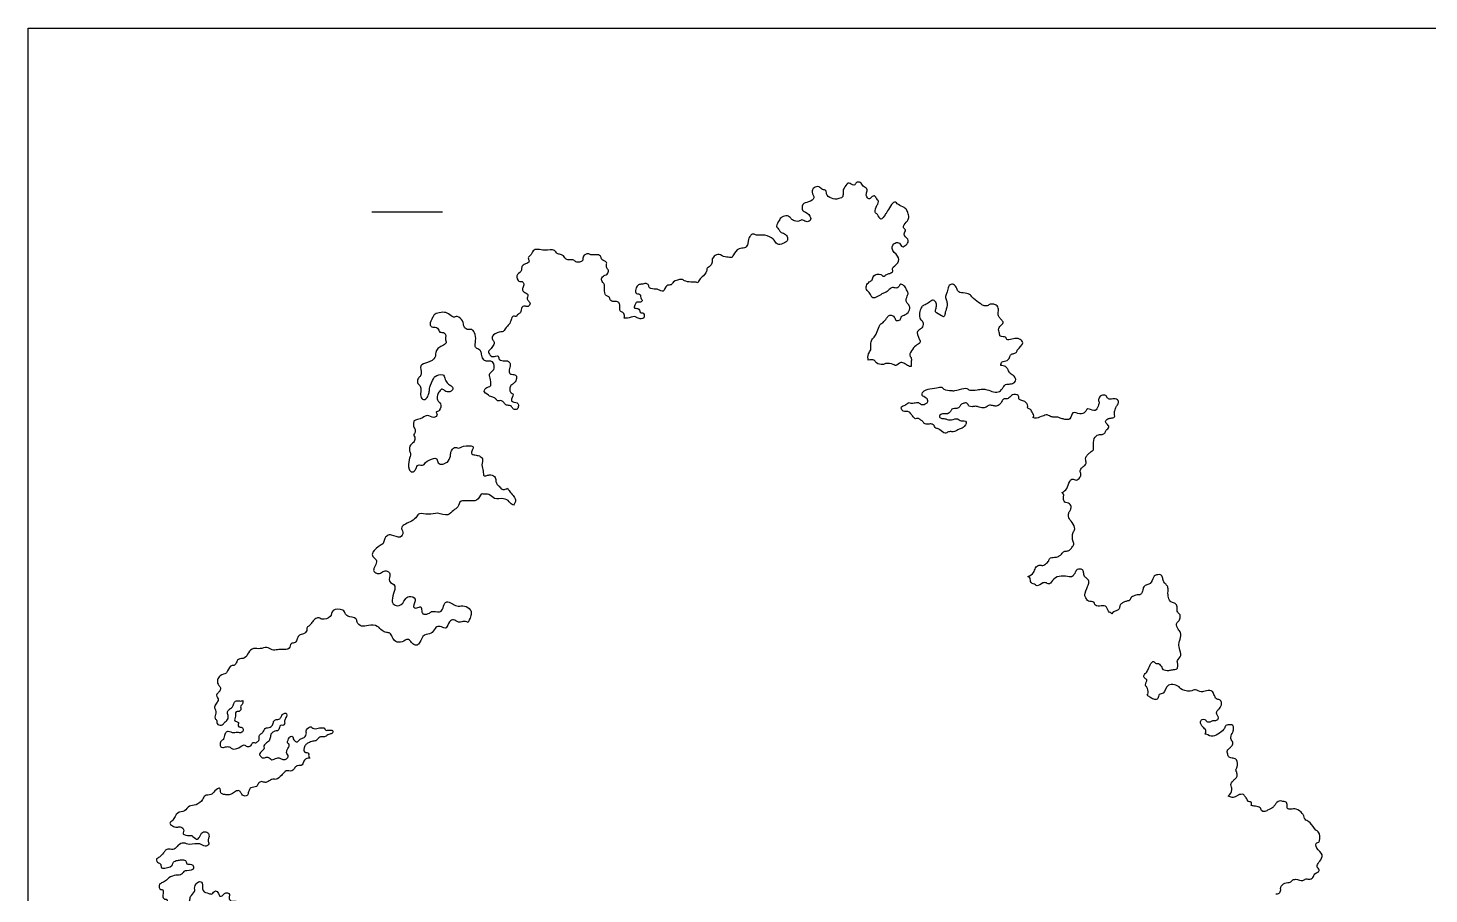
# Model space of a CAD drawing. Header units: millimetres. Extents: x 34 to 295, y 0 to 64.
# Drawn here: x 132.1 to 159.53, y 38.07 to 55.02 of the extents above; entities that cross this region are included whole.
import ezdxf

# ---------------------------------------------------------------- set-up
doc = ezdxf.new("R2010")
doc.units = ezdxf.units.MM
for name, color, linetype, true_color in [('AG-GUIDE', 7, 'Continuous', 0xcccccc), ('AG-PLANTS', 7, 'Continuous', 0x66ccff), ('X-VPRT', 6, 'Continuous', 0xff00ff)]:
    doc.layers.add(name, color=color, linetype=linetype, true_color=true_color)

msp = doc.modelspace()

# ---------------------------------------------------------------- linework, layer by layer
at = {"layer": 'AG-GUIDE'}
msp.add_line((138.837, 51.421), (140.215, 51.421), dxfattribs=at)
at = {"layer": 'AG-PLANTS'}
for points, knots in [([(148.556, 48.514), (148.547, 48.555), (148.544, 48.644), (148.616, 48.717), (148.603, 48.808), (148.605, 48.899), (148.673, 48.97), (148.724, 49.042), (148.76, 49.177), (148.797, 49.231), (148.87, 49.264), (148.927, 49.359), (148.973, 49.413), (149.081, 49.373), (149.08, 49.277), (149.197, 49.298), (149.191, 49.369), (149.24, 49.398), (149.32, 49.42), (149.393, 49.528), (149.335, 49.622), (149.279, 49.667), (149.316, 49.773), (149.35, 49.826), (149.3, 49.896), (149.282, 49.96), (149.188, 50.022), (149.158, 49.967), (149.116, 49.916), (149.044, 49.947), (148.976, 49.92), (148.912, 49.839), (148.835, 49.828), (148.804, 49.799), (148.623, 49.689), (148.6, 49.839), (148.519, 49.871), (148.503, 49.981), (148.57, 50.052), (148.646, 50.084), (148.639, 50.183), (148.811, 50.225), (148.845, 50.132), (148.92, 50.208), (148.971, 50.209), (149.057, 50.256), (148.999, 50.322), (149.166, 50.416), (149.15, 50.565), (148.975, 50.689), (149.07, 50.83), (149.178, 50.822), (149.205, 50.712), (149.309, 50.771), (149.343, 50.838), (149.338, 50.888), (149.22, 50.984), (149.314, 51.07), (149.212, 51.107), (149.297, 51.226), (149.346, 51.261), (149.351, 51.365), (149.316, 51.449), (149.26, 51.516), (149.141, 51.551), (149.069, 51.645), (148.987, 51.53), (148.918, 51.411), (148.888, 51.373), (148.792, 51.222), (148.746, 51.387), (148.667, 51.394), (148.719, 51.549), (148.739, 51.57), (148.77, 51.63), (148.706, 51.685), (148.681, 51.756), (148.616, 51.709), (148.569, 51.654), (148.506, 51.735), (148.522, 51.789), (148.547, 51.88), (148.446, 51.917), (148.414, 52.01), (148.314, 52.007), (148.298, 51.94), (148.239, 51.942), (148.148, 52.022), (148.087, 51.878), (148.056, 51.855), (148.068, 51.755), (148.044, 51.686), (147.936, 51.672), (147.918, 51.663), (147.863, 51.678), (147.721, 51.728), (147.748, 51.853), (147.65, 51.849), (147.599, 51.928), (147.484, 51.906), (147.428, 51.802), (147.534, 51.684), (147.383, 51.606), (147.251, 51.59), (147.26, 51.442), (147.298, 51.434), (147.431, 51.348), (147.433, 51.242), (147.332, 51.214), (147.256, 51.284), (147.197, 51.221), (147.081, 51.245), (147.039, 51.297), (146.975, 51.36), (146.852, 51.323), (146.811, 51.258), (146.736, 51.132), (146.806, 51.092), (146.839, 51), (146.901, 51.013), (146.98, 50.944), (146.976, 50.864), (146.939, 50.823), (146.825, 50.767), (146.745, 50.802), (146.703, 50.898), (146.53, 50.983), (146.374, 50.949), (146.282, 51.007), (146.238, 50.936), (146.211, 50.908), (146.2, 50.846), (146.198, 50.772), (146.136, 50.696), (146.013, 50.724), (145.91, 50.584), (145.889, 50.52), (145.831, 50.532), (145.719, 50.537), (145.608, 50.618), (145.523, 50.534), (145.493, 50.501), (145.512, 50.408), (145.427, 50.323), (145.39, 50.321), (145.403, 50.247), (145.303, 50.141), (145.26, 50.115), (145.225, 50.058), (145.215, 50.029)], [0, 0, 0, 0, 0.629952, 1.173301, 1.691945, 2.220079, 2.760192, 3.29808, 3.956085, 4.402074, 4.89159, 5.482123, 5.926229, 6.466658, 6.949827, 7.45563, 7.883524, 8.279136, 8.791357, 9.389478, 9.946478, 10.399947, 10.964013, 11.397718, 11.880739, 12.363908, 12.893947, 13.288483, 13.71827, 14.18005, 14.64533, 15.214054, 15.679334, 16.071414, 16.793704, 17.365021, 17.871037, 18.413682, 18.955692, 19.434621, 19.936886, 20.603268, 21.051791, 21.545032, 21.981896, 22.469126, 22.871856, 23.572733, 24.207438, 24.971302, 25.597219, 26.11907, 26.62664, 27.159527, 27.643889, 28.023386, 28.655001, 29.159448, 29.599017, 30.206383, 30.661756, 31.202491, 31.740648, 32.253737, 32.882929, 33.408478, 34.004823, 34.666802, 35.108734, 35.720094, 36.311563, 36.749039, 37.401657, 37.741427, 38.147613, 38.650204, 39.078556, 39.526569, 39.958748, 40.447015, 40.87743, 41.371937, 41.906366, 42.440794, 42.928312, 43.345723, 43.735323, 44.27209, 44.889714, 45.250495, 45.789431, 46.25362, 46.809607, 47.056273, 47.468186, 48.12529, 48.660571, 49.133188, 49.651312, 50.207506, 50.765189, 51.370851, 52.016599, 52.64277, 53.232544, 53.570776, 54.258332, 54.769917, 55.280933, 55.801354, 56.266833, 56.84625, 57.30869, 57.812544, 58.405279, 58.919115, 59.545445, 60.002946, 60.520471, 60.927769, 61.474639, 61.945297, 62.359172, 62.974943, 63.460192, 64.017043, 64.775915, 65.486836, 66.011098, 66.466512, 66.825432, 67.25417, 67.743828, 68.253059, 68.842055, 69.55832, 69.986213, 70.369169, 70.972798, 71.594466, 72.152901, 72.521142, 73.040735, 73.634545, 73.924172, 74.360298, 75.024845, 75.44104, 75.983904, 75.983904, 75.983904, 75.983904]), ([(143.776, 49.342), (143.784, 49.371), (143.78, 49.443), (143.717, 49.453), (143.679, 49.512), (143.697, 49.564), (143.687, 49.636), (143.627, 49.675), (143.551, 49.654), (143.485, 49.705), (143.499, 49.746), (143.444, 49.776), (143.384, 49.795), (143.397, 49.959), (143.383, 50.02), (143.337, 50.053), (143.327, 50.132), (143.37, 50.163), (143.397, 50.187), (143.453, 50.186), (143.479, 50.283), (143.444, 50.292), (143.416, 50.364), (143.455, 50.444), (143.318, 50.479), (143.334, 50.55), (143.247, 50.596), (143.117, 50.562), (143.072, 50.62), (142.951, 50.56), (142.984, 50.466), (142.899, 50.431), (142.827, 50.435), (142.776, 50.495), (142.672, 50.47), (142.61, 50.514), (142.593, 50.564), (142.53, 50.59), (142.451, 50.595), (142.421, 50.696), (142.22, 50.656), (142.095, 50.691), (142.03, 50.684), (141.989, 50.659), (141.943, 50.563), (141.882, 50.524), (141.922, 50.458), (141.894, 50.413), (141.784, 50.388), (141.762, 50.318), (141.767, 50.241), (141.632, 50.188), (141.709, 50.043), (141.754, 50.067), (141.803, 50.043), (141.818, 49.97), (141.768, 49.902), (141.805, 49.849), (141.905, 49.814), (141.885, 49.752), (141.869, 49.714), (141.912, 49.668), (141.947, 49.629), (141.896, 49.552), (141.825, 49.582), (141.755, 49.561), (141.761, 49.434), (141.696, 49.425), (141.672, 49.385), (141.666, 49.37)], [0, 0, 0, 0, 0.531433, 0.950179, 1.387168, 1.798709, 2.259468, 2.703261, 3.195837, 3.661128, 3.985708, 4.398787, 4.814956, 5.507805, 5.953186, 6.357699, 6.826964, 7.216046, 7.545045, 7.939822, 8.441743, 8.736734, 9.205515, 9.67367, 10.256352, 10.667499, 11.178064, 11.811274, 12.246704, 12.817278, 13.310679, 13.795157, 14.264422, 14.731529, 15.288511, 15.755618, 16.148289, 16.596473, 17.075975, 17.571914, 18.335386, 18.991393, 19.418542, 19.795818, 20.374671, 20.815786, 21.253874, 21.623469, 22.19995, 22.656017, 23.119938, 23.716085, 24.323762, 24.674568, 25.056544, 25.516772, 26.005038, 26.418023, 26.962563, 27.363467, 27.709199, 28.138079, 28.526188, 28.993225, 29.461658, 29.888072, 30.459719, 30.933616, 31.148113, 31.148113, 31.148113, 31.148113]), ([(145.215, 50.029), (145.206, 50.034), (145.165, 50.052), (145.085, 50.038), (144.949, 50.064), (144.907, 50.115), (144.721, 50.066), (144.71, 49.976), (144.586, 50.005), (144.559, 49.828), (144.44, 49.905), (144.401, 49.907), (144.253, 49.914), (144.263, 49.992), (144.202, 50.03), (144.118, 49.998), (144.054, 50.004), (144.005, 49.931), (143.995, 49.885), (144, 49.832), (144.037, 49.814), (144.09, 49.815), (144.099, 49.76), (144.096, 49.713), (144.144, 49.694), (144.099, 49.638), (144.024, 49.661), (144.001, 49.634), (143.981, 49.579), (143.959, 49.534), (144.008, 49.535), (144.042, 49.528), (144.087, 49.504), (144.071, 49.441), (144.144, 49.451), (144.169, 49.413), (144.175, 49.336), (144.109, 49.323), (144.026, 49.34), (143.987, 49.391), (143.836, 49.332), (143.814, 49.338), (143.784, 49.341), (143.776, 49.342)], [30.930445, 30.930445, 30.930445, 30.930445, 31.101934, 31.680247, 32.318571, 32.762298, 33.489164, 33.958348, 34.491809, 35.118863, 35.670603, 36.078252, 36.703955, 37.131849, 37.559742, 38.08523, 38.522037, 39.019143, 39.418485, 39.80161, 40.144188, 40.523575, 40.913624, 41.289831, 41.621015, 42.01521, 42.489107, 42.790823, 43.236526, 43.576225, 43.906421, 44.261132, 44.631151, 45.007358, 45.41953, 45.783922, 46.234702, 46.654031, 47.162, 47.585434, 48.255393, 48.63643, 48.746252, 48.746252, 48.746252, 48.746252]), ([(151.149, 48.412), (151.151, 48.437), (151.16, 48.502), (151.283, 48.496), (151.325, 48.567), (151.341, 48.64), (151.407, 48.643), (151.468, 48.672), (151.467, 48.731), (151.624, 48.85), (151.529, 48.927), (151.476, 48.952), (151.374, 48.926), (151.253, 48.901), (151.263, 48.989), (151.123, 48.964), (151.131, 49.048), (151.085, 49.141), (151.169, 49.211), (151.213, 49.255), (151.164, 49.3), (151.129, 49.348), (151.087, 49.401), (151.117, 49.513), (151.071, 49.607), (150.995, 49.612), (150.938, 49.623), (150.888, 49.57), (150.803, 49.584), (150.749, 49.624), (150.607, 49.715), (150.566, 49.796), (150.455, 49.837), (150.311, 49.836), (150.296, 49.925), (150.234, 50.01), (150.15, 50.003), (150.122, 49.953), (150.11, 49.907), (150.107, 49.85), (150.063, 49.788), (150.074, 49.698), (150.114, 49.639), (150.074, 49.479), (150.062, 49.461), (150.045, 49.347), (149.989, 49.393), (149.847, 49.454), (149.886, 49.537), (149.899, 49.609), (149.862, 49.69), (149.793, 49.695), (149.717, 49.615), (149.621, 49.592), (149.579, 49.525), (149.542, 49.406), (149.577, 49.299), (149.638, 49.271), (149.628, 49.155), (149.563, 49.122), (149.499, 49.064), (149.53, 49), (149.547, 48.933), (149.595, 48.866), (149.497, 48.819), (149.422, 48.738), (149.345, 48.612), (149.403, 48.569), (149.396, 48.497), (149.397, 48.427), (149.393, 48.39)], [0, 0, 0, 0, 0.48678, 1.054509, 1.547524, 2.003289, 2.436994, 2.868238, 3.282112, 3.997426, 4.51607, 4.943964, 5.532959, 6.096748, 6.492628, 7.06081, 7.506237, 8.051541, 8.611021, 9.00876, 9.420511, 9.864617, 10.304105, 10.896083, 11.435986, 11.904365, 12.318005, 12.769863, 13.256525, 13.732317, 14.452167, 14.983981, 15.582799, 16.221123, 16.711627, 17.270156, 17.739341, 18.143012, 18.533151, 18.950492, 19.43009, 19.941196, 20.428289, 21.114949, 21.435977, 21.958619, 22.351796, 23.019041, 23.489505, 23.976885, 24.474677, 24.889252, 25.469882, 26.016512, 26.499238, 27.12636, 27.696164, 28.125951, 28.675903, 29.156252, 29.642913, 30.080829, 30.56517, 31.010597, 31.526362, 32.156887, 32.792966, 33.202561, 33.663496, 34.251019, 34.251019, 34.251019, 34.251019]), ([(141.034, 47.906), (141.038, 47.924), (141.053, 47.969), (141.121, 48.002), (141.179, 48.001), (141.153, 48.179), (141.118, 48.235), (141.208, 48.315), (141.238, 48.351), (141.224, 48.482), (141.144, 48.502), (141.073, 48.486), (141.003, 48.535), (140.98, 48.632), (140.975, 48.707), (140.885, 48.744), (140.841, 48.8), (140.886, 48.943), (140.84, 49.083), (140.782, 49.131), (140.697, 49.103), (140.624, 49.178), (140.633, 49.289), (140.508, 49.393), (140.43, 49.339), (140.337, 49.436), (140.23, 49.465), (140.096, 49.434), (140.055, 49.404), (140.024, 49.353), (139.953, 49.213), (140.009, 49.164), (140.076, 49.161), (140.131, 49.154), (140.155, 49.044), (140.247, 49.076), (140.296, 48.996), (140.26, 48.933), (140.312, 48.851), (140.208, 48.794), (140.122, 48.752), (140.075, 48.667), (140.095, 48.556), (139.93, 48.46), (139.756, 48.434), (139.818, 48.262), (139.784, 48.198), (139.725, 48.153), (139.722, 48.052), (139.794, 48.015), (139.797, 47.921), (139.788, 47.867), (139.79, 47.75), (139.903, 47.741), (139.94, 47.83), (139.966, 47.902), (139.952, 47.99), (140.046, 48.152), (140.057, 48.207), (140.243, 48.261), (140.256, 48.16), (140.305, 48.065), (140.366, 48.028), (140.441, 47.976), (140.39, 47.893), (140.28, 47.889), (140.209, 47.976), (140.158, 47.901), (140.107, 47.838), (140.111, 47.737), (140.149, 47.696), (140.192, 47.672), (140.183, 47.513), (140.067, 47.508), (140.138, 47.446), (140.04, 47.365), (139.914, 47.462), (139.838, 47.379), (139.658, 47.335), (139.66, 47.319), (139.636, 47.238), (139.677, 47.178), (139.694, 47.11), (139.641, 47.05), (139.684, 47.01), (139.676, 46.912), (139.58, 46.869), (139.559, 46.741), (139.607, 46.677), (139.556, 46.567), (139.54, 46.384), (139.626, 46.303), (139.703, 46.382), (139.728, 46.481), (139.792, 46.459), (139.866, 46.466), (139.877, 46.526), (140.038, 46.607), (140.124, 46.591), (140.112, 46.492), (140.229, 46.469), (140.276, 46.514), (140.321, 46.508), (140.387, 46.644), (140.367, 46.713), (140.45, 46.835), (140.536, 46.778), (140.619, 46.849), (140.834, 46.847), (140.816, 46.776), (140.755, 46.685), (140.86, 46.657), (140.938, 46.65), (141.024, 46.593), (140.973, 46.461), (141.021, 46.354), (141.012, 46.23), (141.107, 46.267), (141.163, 46.279), (141.271, 46.228), (141.256, 46.142), (141.286, 46.081), (141.329, 46.051), (141.379, 45.977), (141.442, 45.984), (141.478, 46.003), (141.49, 46.014)], [0.15646, 0.15646, 0.15646, 0.15646, 0.477329, 0.976061, 1.391564, 1.961099, 2.384691, 2.95884, 3.359707, 3.956662, 4.428396, 4.89742, 5.386936, 5.942972, 6.413755, 6.938822, 7.379672, 8.050463, 8.726204, 9.177522, 9.671916, 10.192335, 10.780436, 11.435272, 11.914267, 12.5194, 13.1225, 13.767049, 14.1503, 14.59115, 15.268445, 15.692037, 16.146217, 16.542896, 17.070241, 17.550289, 18.028072, 18.489852, 18.971245, 19.525048, 20.089576, 20.615899, 21.168526, 21.918666, 22.593544, 23.263454, 23.728734, 24.197918, 24.716443, 25.191153, 25.704849, 26.147814, 26.703174, 27.20782, 27.732886, 28.219979, 28.747323, 29.496794, 29.929887, 30.624556, 31.119087, 31.694983, 32.182792, 32.668876, 33.144668, 33.708457, 34.231795, 34.68756, 35.210898, 35.752585, 36.156256, 36.528744, 37.178316, 37.654108, 38.050788, 38.572614, 39.210874, 39.793262, 40.527282, 40.718166, 41.206546, 41.690887, 42.143821, 42.59586, 42.982888, 43.495479, 44.053245, 44.651522, 45.122304, 45.722048, 46.482661, 46.997699, 47.535266, 48.065306, 48.478945, 48.933125, 49.336796, 50.078287, 50.544267, 51.026161, 51.57625, 52.010974, 52.354097, 53.000915, 53.504175, 54.107896, 54.590917, 55.174324, 55.931752, 56.320185, 56.846256, 57.343659, 57.871115, 58.37752, 58.996728, 59.628042, 60.164732, 60.63732, 61.08696, 61.648822, 62.143532, 62.588653, 63.001813, 63.507829, 63.956352, 64.266561, 64.266561, 64.266561, 64.266561]), ([(141.666, 49.37), (141.639, 49.377), (141.572, 49.395), (141.555, 49.242), (141.488, 49.197), (141.408, 49.067), (141.361, 49.076), (141.194, 49.032), (141.183, 48.916), (141.247, 48.876), (141.211, 48.801), (141.161, 48.726), (141.1, 48.691), (141.146, 48.619), (141.178, 48.582), (141.255, 48.594), (141.319, 48.613), (141.315, 48.507), (141.438, 48.504), (141.493, 48.511), (141.558, 48.453), (141.534, 48.378), (141.523, 48.335), (141.52, 48.234), (141.617, 48.242), (141.679, 48.213), (141.662, 48.105), (141.604, 48.053), (141.534, 48.019), (141.526, 47.874), (141.642, 47.861), (141.509, 47.692), (141.699, 47.697), (141.71, 47.626), (141.689, 47.543), (141.601, 47.551), (141.572, 47.611), (141.532, 47.633), (141.446, 47.631), (141.418, 47.698), (141.359, 47.738), (141.305, 47.703), (141.263, 47.762), (141.222, 47.795), (141.11, 47.809), (141.034, 47.906)], [12.345434, 12.345434, 12.345434, 12.345434, 12.719865, 13.353283, 13.891916, 14.546752, 14.923966, 15.62628, 16.165549, 16.598642, 17.069425, 17.619975, 18.036171, 18.507905, 18.895504, 19.382165, 19.775615, 20.255213, 20.826269, 21.259974, 21.734062, 22.204526, 22.602265, 23.100058, 23.601048, 24.028941, 24.572187, 25.064369, 25.544717, 26.150299, 26.618516, 27.248843, 27.868777, 28.300227, 28.779825, 29.240251, 29.683216, 30.055382, 30.546587, 31.00904, 31.452957, 31.848837, 32.278624, 32.698455, 33.408857, 33.408857, 33.408857, 33.408857]), ([(149.393, 48.39), (149.373, 48.391), (149.336, 48.407), (149.271, 48.447), (149.189, 48.498), (149.093, 48.383), (149.051, 48.451), (148.887, 48.463), (148.846, 48.419), (148.701, 48.45), (148.683, 48.535), (148.589, 48.526), (148.556, 48.514)], [-42.076973, -42.076973, -42.076973, -42.076973, -41.695763, -41.188774, -40.677757, -40.080104, -39.655917, -38.966406, -38.529543, -37.900859, -37.416275, -36.851045, -36.851045, -36.851045, -36.851045]), ([(151.777, 47.394), (151.786, 47.404), (151.817, 47.429), (151.746, 47.52), (151.742, 47.553), (151.664, 47.571), (151.683, 47.617), (151.662, 47.669), (151.621, 47.712), (151.54, 47.726), (151.489, 47.765), (151.518, 47.842), (151.366, 47.854), (151.346, 47.807), (151.275, 47.746), (151.212, 47.771), (151.17, 47.719), (151.125, 47.631), (151.04, 47.61), (150.975, 47.638), (150.89, 47.633), (150.87, 47.585), (150.773, 47.579), (150.727, 47.6), (150.653, 47.621), (150.589, 47.601), (150.527, 47.61), (150.49, 47.687), (150.427, 47.678), (150.369, 47.649), (150.358, 47.626), (150.307, 47.562), (150.242, 47.577), (150.184, 47.561), (150.168, 47.506), (150.107, 47.457), (150.041, 47.473), (149.976, 47.459), (149.935, 47.42), (149.983, 47.367), (150.055, 47.382), (150.149, 47.325), (150.272, 47.38), (150.32, 47.367), (150.354, 47.325), (150.434, 47.336), (150.499, 47.307), (150.415, 47.179), (150.334, 47.181), (150.247, 47.107), (150.195, 47.117), (150.121, 47.123), (150.057, 47.059), (149.958, 47.163), (149.899, 47.181), (149.859, 47.194), (149.848, 47.245), (149.795, 47.274), (149.733, 47.263), (149.647, 47.263), (149.628, 47.322), (149.574, 47.353), (149.525, 47.386), (149.473, 47.359), (149.434, 47.412), (149.389, 47.465), (149.365, 47.505), (149.29, 47.516), (149.239, 47.504), (149.183, 47.582), (149.225, 47.621), (149.294, 47.641), (149.356, 47.701), (149.387, 47.669), (149.476, 47.682), (149.526, 47.702), (149.576, 47.652), (149.648, 47.64), (149.691, 47.676), (149.721, 47.689), (149.721, 47.76), (149.688, 47.775), (149.646, 47.803), (149.606, 47.825), (149.606, 47.858), (149.633, 47.906), (149.665, 47.926), (149.727, 47.959), (149.889, 47.965), (150.002, 48.006), (150.026, 47.931), (150.185, 47.926), (150.244, 47.909), (150.427, 47.972), (150.486, 47.968), (150.541, 47.918), (150.689, 47.935), (150.785, 47.954), (150.888, 47.941), (151.005, 47.891), (151.133, 47.885), (151.195, 47.985), (151.24, 48.05), (151.298, 48.045), (151.379, 48.057), (151.458, 48.106), (151.424, 48.218), (151.328, 48.243), (151.293, 48.327), (151.264, 48.39), (151.2, 48.407), (151.156, 48.412), (151.149, 48.412)], [-103.803899, -103.803899, -103.803899, -103.803899, -103.440541, -102.87595, -102.544533, -102.10308, -101.758154, -101.349552, -100.922873, -100.414134, -99.998532, -99.581872, -98.976239, -98.57757, -98.062341, -97.64022, -97.213541, -96.655413, -96.163355, -95.684722, -95.195801, -94.821225, -94.29913, -93.885206, -93.406574, -92.945242, -92.523701, -92.040468, -91.618347, -91.180351, -90.889637, -90.411403, -89.965954, -89.557352, -89.142511, -88.671611, -88.219301, -87.761332, -87.39248, -86.9876, -86.519222, -85.947893, -85.316719, -84.940511, -84.553508, -84.056693, -83.669689, -83.052132, -82.538271, -81.967697, -81.567127, -81.098693, -80.626077, -80.001629, -79.548067, -79.209283, -78.827307, -78.41771, -77.961041, -77.468415, -77.058714, -76.617599, -76.199535, -75.818459, -75.392322, -74.914065, -74.540023, -74.073056, -73.671599, -73.183026, -72.811606, -72.317789, -71.835206, -71.508847, -70.985911, -70.583684, -70.137658, -69.672668, -69.266332, -68.958805, -68.526259, -68.200518, -67.796546, -67.430978, -67.129263, -66.722927, -66.384696, -65.928102, -65.192862, -64.623316, -64.201468, -63.530768, -63.049553, -62.287568, -61.861733, -61.411815, -60.738946, -60.169401, -59.608684, -58.968029, -58.365808, -57.774904, -57.297362, -56.894633, -56.378573, -55.878721, -55.337507, -54.798864, -54.278443, -53.827142, -53.292095, -53.176267, -53.176267, -53.176267, -53.176267]), ([(152.351, 45.926), (152.385, 45.946), (152.454, 45.993), (152.488, 46.138), (152.551, 46.209), (152.625, 46.144), (152.703, 46.221), (152.728, 46.28), (152.69, 46.353), (152.742, 46.419), (152.794, 46.454), (152.83, 46.495), (152.804, 46.584), (152.82, 46.634), (152.868, 46.681), (152.916, 46.729), (152.964, 46.751), (152.972, 46.828), (152.957, 46.989), (153.058, 47.068), (153.131, 47.057), (153.201, 47.091), (153.198, 47.152), (153.299, 47.201), (153.222, 47.273), (153.182, 47.318), (153.242, 47.37), (153.273, 47.376), (153.306, 47.382), (153.39, 47.398), (153.375, 47.446), (153.372, 47.516), (153.395, 47.546), (153.392, 47.594), (153.44, 47.641), (153.458, 47.685), (153.459, 47.74), (153.363, 47.773), (153.273, 47.74), (153.221, 47.792), (153.214, 47.836), (153.114, 47.831), (153.08, 47.8), (153.051, 47.727), (153.086, 47.694), (153.057, 47.617), (153.009, 47.501), (152.883, 47.569), (152.829, 47.56), (152.81, 47.496), (152.698, 47.438), (152.539, 47.54), (152.525, 47.339), (152.4, 47.358), (152.336, 47.375), (152.244, 47.409), (152.185, 47.4), (152.121, 47.408), (152.042, 47.465), (151.99, 47.425), (151.937, 47.418), (151.838, 47.366), (151.789, 47.387), (151.777, 47.394)], [0, 0, 0, 0, 0.611868, 1.297963, 1.778311, 2.257306, 2.797419, 3.242846, 3.71584, 4.20322, 4.653087, 5.045167, 5.56476, 5.964852, 6.420617, 6.888835, 7.269705, 7.742699, 8.448862, 9.038405, 9.513905, 9.970198, 10.38237, 10.889464, 11.394464, 11.800799, 12.252745, 12.571218, 12.909265, 13.385229, 13.736035, 14.20419, 14.543524, 14.912694, 15.363474, 15.751948, 16.126942, 16.655192, 17.197819, 17.637932, 17.977995, 18.494986, 18.890111, 19.357148, 19.703742, 20.201371, 20.771482, 21.381596, 21.763573, 22.188877, 22.789194, 23.443397, 24.090335, 24.6444, 25.126154, 25.668782, 26.101327, 26.549987, 27.077216, 27.490505, 27.907784, 28.543004, 28.75625, 28.75625, 28.75625, 28.75625]), ([(141.61, 45.676), (141.572, 45.691), (141.528, 45.753), (141.418, 45.828), (141.226, 45.774), (141.143, 45.912), (141.013, 45.888), (140.966, 45.916), (140.913, 45.701), (140.547, 45.818), (140.534, 45.629), (140.422, 45.588), (140.329, 45.447), (140.118, 45.549), (139.955, 45.476), (139.757, 45.538), (139.713, 45.443), (139.624, 45.36), (139.365, 45.264), (139.466, 45.152), (139.401, 45.01), (139.223, 45.109), (139.133, 45.09), (139.07, 45.012), (139.067, 44.92), (138.992, 44.896), (138.832, 44.767), (138.845, 44.67), (138.922, 44.61), (138.934, 44.567), (138.883, 44.464), (138.853, 44.377), (138.966, 44.321), (139.04, 44.373), (139.113, 44.41), (139.224, 44.341), (139.13, 44.165), (139.368, 44.125), (139.149, 43.765), (139.393, 43.67), (139.483, 43.835), (139.551, 43.912), (139.742, 43.861), (139.611, 43.684), (139.718, 43.649), (139.807, 43.719), (139.804, 43.602), (139.84, 43.523), (139.972, 43.559), (140.004, 43.618), (140.165, 43.569), (140.226, 43.634), (140.251, 43.769), (140.326, 43.8), (140.425, 43.734), (140.524, 43.69), (140.651, 43.725), (140.771, 43.637), (140.787, 43.564), (140.758, 43.466), (140.734, 43.41), (140.719, 43.383)], [28.986847, 28.986847, 28.986847, 28.986847, 29.561192, 30.191843, 30.934896, 31.590291, 32.197925, 32.525518, 33.221777, 34.195498, 34.829508, 35.421391, 36.0882, 36.875741, 37.635025, 38.386086, 38.885126, 39.534083, 40.379292, 40.944685, 41.521879, 42.261205, 42.785179, 43.327189, 43.828654, 44.309869, 45.096736, 45.60832, 46.142041, 46.494771, 47.092068, 47.595329, 48.148431, 48.668852, 49.160611, 49.708406, 50.381523, 51.045758, 52.039381, 52.739744, 53.460345, 54.022349, 54.65912, 55.347238, 55.816923, 56.318387, 56.826922, 57.316755, 57.915943, 58.351588, 59.025119, 59.524971, 60.16601, 60.611131, 61.207357, 61.790764, 62.417093, 63.066142, 63.534848, 64.091066, 64.636133, 64.636133, 64.636133, 64.636133]), ([(141.49, 46.014), (141.5, 45.994), (141.545, 45.925), (141.601, 45.881), (141.658, 45.784), (141.644, 45.736), (141.616, 45.689), (141.61, 45.676)], [39.260661, 39.260661, 39.260661, 39.260661, 39.465774, 40.088131, 40.623873, 41.056967, 41.22609, 41.22609, 41.22609, 41.22609]), ([(151.677, 44.28), (151.721, 44.296), (151.806, 44.35), (151.82, 44.452), (151.897, 44.521), (151.973, 44.487), (152.009, 44.515), (152.09, 44.566), (152.097, 44.636), (152.151, 44.658), (152.244, 44.659), (152.277, 44.67), (152.357, 44.733), (152.375, 44.773), (152.439, 44.778), (152.502, 44.794), (152.541, 44.852), (152.594, 44.912), (152.556, 44.986), (152.548, 45.062), (152.558, 45.149), (152.619, 45.213), (152.551, 45.348), (152.471, 45.422), (152.473, 45.526), (152.507, 45.571), (152.536, 45.627), (152.509, 45.726), (152.392, 45.72), (152.37, 45.813), (152.388, 45.87), (152.373, 45.909), (152.353, 45.924), (152.351, 45.926)], [0, 0, 0, 0, 0.662084, 1.222037, 1.749946, 2.22041, 2.587651, 3.125218, 3.568945, 3.973872, 4.508857, 4.856882, 5.410685, 5.774872, 6.20361, 6.649037, 7.117254, 7.593046, 8.077971, 8.574548, 9.089586, 9.58023, 10.234213, 10.831791, 11.365906, 11.784158, 12.220883, 12.733966, 13.285508, 13.780588, 14.214293, 14.628167, 14.695062, 14.695062, 14.695062, 14.695062]), ([(153.327, 43.554), (153.302, 43.567), (153.249, 43.59), (153.217, 43.738), (153.086, 43.686), (152.975, 43.721), (152.989, 43.8), (152.851, 43.78), (152.819, 43.867), (152.773, 43.92), (152.853, 44.089), (152.885, 44.169), (152.849, 44.243), (152.782, 44.276), (152.771, 44.357), (152.764, 44.43), (152.634, 44.43), (152.612, 44.366), (152.555, 44.268), (152.485, 44.279), (152.327, 44.301), (152.181, 44.254), (152.115, 44.113), (152.043, 44.161), (151.976, 44.169), (151.855, 44.078), (151.835, 44.132), (151.716, 44.143), (151.739, 44.248), (151.693, 44.274), (151.677, 44.28)], [0, 0, 0, 0, 0.510179, 1.118539, 1.726512, 2.28793, 2.683996, 3.26409, 3.767622, 4.213193, 4.95783, 5.485739, 5.961068, 6.429285, 6.924365, 7.364438, 7.928227, 8.379545, 8.946183, 9.389148, 10.094886, 10.789604, 11.420394, 11.860467, 12.329491, 12.96557, 13.30836, 13.85499, 14.408793, 14.649324, 14.649324, 14.649324, 14.649324]), ([(154.019, 41.957), (154.028, 41.97), (154.045, 42.017), (154.019, 42.118), (153.964, 42.155), (154.039, 42.271), (153.937, 42.289), (153.961, 42.373), (153.997, 42.388), (154.041, 42.465), (154.08, 42.574), (154.143, 42.64), (154.192, 42.564), (154.241, 42.594), (154.309, 42.506), (154.312, 42.451), (154.446, 42.437), (154.501, 42.459), (154.608, 42.464), (154.611, 42.507), (154.621, 42.572), (154.586, 42.641), (154.708, 42.732), (154.637, 42.869), (154.635, 42.984), (154.665, 43.052), (154.687, 43.192), (154.62, 43.241), (154.569, 43.362), (154.627, 43.397), (154.656, 43.448), (154.677, 43.539), (154.604, 43.578), (154.602, 43.633), (154.608, 43.712), (154.556, 43.767), (154.51, 43.765), (154.44, 43.81), (154.421, 43.927), (154.424, 43.988), (154.429, 44.087), (154.377, 44.129), (154.325, 44.191), (154.32, 44.262), (154.289, 44.334), (154.163, 44.308), (154.145, 44.265), (154.079, 44.138), (154.031, 44.124), (153.957, 44.101), (153.938, 44.058), (153.922, 43.977), (153.886, 43.916), (153.846, 43.928), (153.821, 43.925)], [-25.209759, -25.209759, -25.209759, -25.209759, -24.897098, -24.304003, -23.885751, -23.32781, -22.86905, -22.414869, -22.073172, -21.559623, -20.925994, -20.470771, -20.01988, -19.656349, -19.105306, -18.705781, -18.104708, -17.627372, -17.088923, -16.762399, -16.309971, -15.856606, -15.242524, -14.582058, -13.990168, -13.493603, -12.863644, -12.352036, -11.756401, -11.345269, -10.906628, -10.398552, -9.935018, -9.532789, -9.037831, -8.579071, -8.210219, -7.72545, -7.129301, -6.669754, -6.136398, -5.686939, -5.191444, -4.718061, -4.26717, -3.690679, -3.290983, -2.640372, -2.233699, -1.762695, -1.389578, -0.872449, -0.437995, 0, 0, 0, 0]), ([(153.821, 43.925), (153.79, 43.92), (153.728, 43.886), (153.691, 43.874), (153.682, 43.812), (153.632, 43.803), (153.574, 43.786), (153.516, 43.76), (153.474, 43.713), (153.48, 43.646), (153.423, 43.609), (153.368, 43.604), (153.337, 43.569), (153.327, 43.554)], [-52.556451, -52.556451, -52.556451, -52.556451, -51.989952, -51.647162, -51.246553, -50.869339, -50.426756, -49.979093, -49.548057, -49.110141, -48.679105, -48.222118, -47.942155, -47.942155, -47.942155, -47.942155]), ([(140.719, 43.383), (140.681, 43.398), (140.618, 43.413), (140.526, 43.365), (140.435, 43.46), (140.345, 43.405), (140.301, 43.261), (140.243, 43.276), (140.144, 43.323), (140.065, 43.271), (140.01, 43.142), (139.843, 43.164), (139.782, 42.992), (139.728, 42.93), (139.646, 42.942), (139.604, 43.007), (139.531, 43.078), (139.434, 42.986), (139.289, 42.991), (139.235, 43.097), (139.195, 43.18), (139.118, 43.186), (139.024, 43.214), (138.953, 43.33), (138.768, 43.33), (138.631, 43.287), (138.533, 43.383), (138.547, 43.476), (138.357, 43.493), (138.308, 43.554), (138.285, 43.648), (138.034, 43.654), (138.058, 43.47), (137.852, 43.429), (137.792, 43.49), (137.716, 43.448), (137.654, 43.382), (137.625, 43.317), (137.554, 43.291), (137.571, 43.218), (137.505, 43.148), (137.412, 43.144), (137.393, 43.104), (137.373, 43.063), (137.348, 42.967), (137.231, 42.991), (137.239, 42.845), (137.078, 42.855), (136.992, 42.849), (136.881, 42.831), (136.777, 42.917), (136.652, 42.85), (136.512, 42.895), (136.408, 42.796), (136.365, 42.663), (136.206, 42.683), (136.186, 42.589), (136.138, 42.528), (136.058, 42.551), (135.996, 42.407), (135.986, 42.383), (135.853, 42.349), (135.809, 42.261), (135.81, 42.194), (135.833, 42.149), (135.881, 42.107), (135.865, 42.041), (135.818, 42.001), (135.783, 41.959), (135.816, 41.909), (135.835, 41.865), (135.794, 41.801), (135.736, 41.726), (135.783, 41.67), (135.782, 41.607), (135.762, 41.555), (135.754, 41.496), (135.815, 41.465), (135.782, 41.392), (135.898, 41.348), (135.943, 41.419), (135.978, 41.454), (136.019, 41.476), (136.03, 41.565), (135.999, 41.6), (136.02, 41.662), (136.067, 41.7), (136.108, 41.723), (136.134, 41.796), (136.157, 41.849), (136.244, 41.85), (136.279, 41.84), (136.299, 41.851), (136.307, 41.856)], [26.920927, 26.920927, 26.920927, 26.920927, 27.474464, 28.008271, 28.58957, 29.113955, 29.768638, 30.144194, 30.714461, 31.230373, 31.857606, 32.513641, 33.232633, 33.724778, 34.187068, 34.6865, 35.19075, 35.795061, 36.430264, 37.024071, 37.542003, 38.011077, 38.553035, 39.179444, 39.918598, 40.585161, 41.182214, 41.658024, 42.378649, 42.863614, 43.373508, 44.144699, 44.795551, 45.527371, 46.013002, 46.492768, 47.033286, 47.506244, 47.946159, 48.38637, 48.913549, 49.437052, 49.775972, 50.167699, 50.68361, 51.195029, 51.75413, 52.398004, 52.947888, 53.52099, 54.133214, 54.767456, 55.417839, 56.055978, 56.687135, 57.31649, 57.823543, 58.284132, 58.741385, 59.40115, 59.697481, 60.324406, 60.873446, 61.318528, 61.713033, 62.14225, 62.57219, 63.020488, 63.406182, 63.816101, 64.188925, 64.673344, 65.193512, 65.634974, 66.068212, 66.496154, 66.903659, 67.312639, 67.740123, 68.274702, 68.758893, 69.15753, 69.525801, 70.02913, 70.403376, 70.827414, 71.265233, 71.646766, 72.130089, 72.543103, 73.039077, 73.402893, 73.611971, 73.611971, 73.611971, 73.611971]), ([(155.15, 41.197), (155.161, 41.218), (155.184, 41.273), (155.104, 41.329), (155.069, 41.38), (155.051, 41.44), (155.089, 41.493), (155.149, 41.494), (155.177, 41.435), (155.254, 41.432), (155.298, 41.47), (155.365, 41.452), (155.411, 41.493), (155.414, 41.541), (155.369, 41.581), (155.375, 41.638), (155.413, 41.685), (155.447, 41.716), (155.476, 41.768), (155.473, 41.863), (155.401, 41.874), (155.346, 41.891), (155.342, 41.956), (155.308, 41.987), (155.304, 42.047), (155.169, 42.06), (155.073, 41.995), (154.961, 42.092), (154.867, 42.012), (154.655, 42.071), (154.663, 42.131), (154.39, 42.22), (154.36, 41.97), (154.234, 41.994), (154.243, 41.879), (154.139, 41.866), (154.069, 41.923), (154.035, 41.944), (154.019, 41.957)], [0, 0, 0, 0, 0.47425, 0.995117, 1.446009, 1.871703, 2.295408, 2.685008, 3.111687, 3.572241, 3.986471, 4.43155, 4.842682, 5.206213, 5.621054, 6.027403, 6.457407, 6.837852, 7.272571, 7.775505, 8.223881, 8.626778, 9.052895, 9.426012, 9.81016, 10.415056, 11.003075, 11.604348, 12.197806, 12.970504, 13.358437, 14.17596, 14.940115, 15.451072, 15.955962, 16.463622, 16.993499, 17.43082, 17.43082, 17.43082, 17.43082]), ([(136.307, 41.856), (136.314, 41.835), (136.312, 41.784), (136.278, 41.768), (136.257, 41.731), (136.281, 41.693), (136.254, 41.651), (136.22, 41.63), (136.166, 41.646), (136.164, 41.575), (136.163, 41.522), (136.141, 41.472), (136.162, 41.442), (136.239, 41.429), (136.215, 41.386), (136.222, 41.327), (136.295, 41.341), (136.325, 41.281), (136.297, 41.224), (136.241, 41.221), (136.205, 41.239), (136.101, 41.209), (136.081, 41.239), (136.02, 41.246), (135.989, 41.246), (135.95, 41.192), (135.937, 41.101), (135.92, 41.085), (135.875, 41.065), (135.86, 41.006), (135.869, 40.944), (135.916, 40.928), (135.989, 40.957), (136.062, 40.946), (136.103, 40.892), (136.232, 40.913), (136.335, 41.011), (136.386, 40.94), (136.472, 40.962), (136.486, 41.008), (136.51, 41.046), (136.55, 41.012), (136.603, 41.052), (136.637, 41.088), (136.624, 41.154), (136.647, 41.194), (136.701, 41.222), (136.719, 41.261), (136.744, 41.305), (136.767, 41.327), (136.827, 41.31), (136.896, 41.369), (136.902, 41.41), (136.911, 41.441), (136.929, 41.479), (136.998, 41.481), (137.032, 41.49), (137.071, 41.545), (137.071, 41.581), (137.131, 41.612), (137.17, 41.6), (137.168, 41.536), (137.139, 41.507), (137.117, 41.439), (137.133, 41.418), (137.116, 41.373), (137.091, 41.362), (137.037, 41.378), (137.024, 41.326), (137.021, 41.282), (136.984, 41.257), (136.936, 41.262), (136.882, 41.223), (136.855, 41.193), (136.855, 41.163), (136.834, 41.08), (136.811, 41.051), (136.774, 41.029), (136.708, 40.973), (136.734, 40.924), (136.704, 40.882), (136.681, 40.866), (136.619, 40.804), (136.649, 40.775), (136.687, 40.721), (136.734, 40.734), (136.801, 40.752), (136.842, 40.72), (136.878, 40.679), (136.973, 40.732), (137.038, 40.735), (137.088, 40.682), (137.188, 40.715), (137.208, 40.78), (137.164, 40.816), (137.165, 40.863), (137.19, 40.914), (137.218, 40.953), (137.217, 41.012), (137.174, 41.019), (137.192, 41.083), (137.215, 41.122), (137.234, 41.157), (137.298, 41.153), (137.29, 41.1), (137.32, 41.059), (137.385, 41.029), (137.429, 41.11), (137.496, 41.109), (137.571, 41.191), (137.528, 41.284), (137.655, 41.364), (137.669, 41.291), (137.788, 41.31), (137.833, 41.322), (137.914, 41.322), (137.916, 41.264), (137.989, 41.274), (138.072, 41.277), (138.075, 41.241), (138.053, 41.198), (137.991, 41.2), (137.924, 41.141), (137.888, 41.145), (137.811, 41.142), (137.777, 41.107), (137.741, 41.056), (137.657, 41.062), (137.576, 41.015), (137.551, 41.003), (137.512, 40.949), (137.499, 40.901), (137.505, 40.831), (137.607, 40.835), (137.594, 40.783), (137.6, 40.752), (137.613, 40.733), (137.621, 40.727)], [-117.027079, -117.027079, -117.027079, -117.027079, -116.566113, -116.234117, -115.896014, -115.543891, -115.167899, -114.818601, -114.457788, -114.041488, -113.606847, -113.213355, -112.896638, -112.453674, -112.112769, -111.732496, -111.304732, -110.887062, -110.471691, -110.085251, -109.717928, -109.163726, -108.844428, -108.417491, -108.119504, -107.676186, -107.139888, -106.876038, -106.50699, -106.072773, -105.649033, -105.291729, -104.794808, -104.329193, -103.899284, -103.279601, -102.657133, -102.209057, -101.726889, -101.335997, -101.013076, -100.666715, -100.23104, -99.842643, -99.403405, -99.029675, -98.605088, -98.234701, -97.840004, -97.543894, -97.124964, -96.612087, -96.256481, -95.942212, -95.598926, -95.151535, -94.810088, -94.370018, -94.038244, -93.602569, -93.284793, -92.874447, -92.49844, -92.046483, -91.76644, -91.404573, -91.118957, -90.739752, -90.370337, -89.994561, -89.647169, -89.265949, -88.810884, -88.465266, -88.160538, -87.645306, -87.305024, -86.933253, -86.439801, -86.06037, -85.68664, -85.363719, -84.876714, -84.552523, -84.11838, -83.743594, -83.286625, -82.894197, -82.51982, -81.96054, -81.517328, -81.069252, -80.530165, -80.112876, -79.719586, -79.349502, -78.930072, -78.53403, -78.140387, -77.832555, -77.415903, -77.019861, -76.681945, -76.29679, -75.931343, -75.535599, -75.112832, -74.627111, -74.17996, -73.637606, -73.107165, -72.528478, -72.15224, -71.581108, -71.154923, -70.697407, -70.347117, -69.891703, -69.399123, -69.117828, -68.75403, -68.326148, -67.815219, -67.473772, -66.998157, -66.607936, -66.191198, -65.683999, -65.15092, -64.8485, -64.40843, -63.994873, -63.577583, -63.083621, -62.742174, -62.404257, -62.155058, -62.155058, -62.155058, -62.155058]), ([(155.603, 39.979), (155.639, 40.013), (155.701, 40.105), (155.637, 40.207), (155.691, 40.277), (155.738, 40.318), (155.78, 40.356), (155.783, 40.433), (155.739, 40.497), (155.796, 40.547), (155.783, 40.707), (155.701, 40.725), (155.612, 40.735), (155.594, 40.806), (155.573, 40.877), (155.626, 40.918), (155.669, 40.954), (155.714, 41.024), (155.658, 41.088), (155.648, 41.132), (155.666, 41.19), (155.694, 41.23), (155.715, 41.298), (155.702, 41.375), (155.641, 41.383), (155.541, 41.375), (155.55, 41.296), (155.301, 41.1), (155.208, 41.185), (155.157, 41.196), (155.15, 41.197)], [0, 0, 0, 0, 0.680178, 1.24836, 1.738864, 2.188, 2.597836, 3.075618, 3.52962, 3.981658, 4.642614, 5.129275, 5.634437, 6.090202, 6.551982, 6.981769, 7.417895, 7.889629, 8.376291, 8.753505, 9.17534, 9.571219, 10.047933, 10.505614, 10.927449, 11.442487, 11.89015, 12.818083, 13.48212, 13.592238, 13.592238, 13.592238, 13.592238]), ([(137.621, 40.727), (137.583, 40.726), (137.49, 40.71), (137.495, 40.567), (137.375, 40.589), (137.327, 40.545), (137.277, 40.451), (137.152, 40.495), (137.119, 40.439), (137.064, 40.389), (136.963, 40.292), (136.894, 40.33), (136.805, 40.269), (136.747, 40.239), (136.677, 40.279), (136.603, 40.241), (136.594, 40.156), (136.464, 40.15), (136.441, 40.13), (136.414, 40.043), (136.403, 39.982), (136.301, 39.979), (136.275, 40.05), (136.237, 40.099), (136.159, 40.081), (136.087, 40.006), (135.996, 40.007), (135.93, 40.013), (135.865, 40.036), (135.877, 40.185), (135.745, 40.08), (135.698, 39.993), (135.551, 40.01), (135.53, 39.91), (135.399, 39.785), (135.249, 39.814), (135.178, 39.666), (135.011, 39.683), (134.956, 39.501), (134.853, 39.458), (134.93, 39.389), (135.016, 39.365), (135.08, 39.394), (135.151, 39.345), (135.155, 39.291), (135.116, 39.231), (135.263, 39.203), (135.311, 39.228), (135.401, 39.108), (135.466, 39.181), (135.499, 39.293), (135.609, 39.281), (135.643, 39.255), (135.652, 39.171), (135.614, 39.118), (135.668, 39.042), (135.558, 38.974), (135.473, 39.08), (135.261, 39.015), (135.155, 39.08), (135.032, 39.031), (134.977, 38.921), (134.856, 38.954), (134.793, 38.925), (134.754, 38.868), (134.684, 38.781), (134.609, 38.763), (134.616, 38.7), (134.653, 38.674), (134.709, 38.662), (134.704, 38.592), (134.734, 38.556), (134.949, 38.603), (134.926, 38.685), (135.008, 38.725), (135.085, 38.732), (135.164, 38.739), (135.21, 38.704), (135.196, 38.635), (135.313, 38.66), (135.347, 38.603), (135.342, 38.52), (135.173, 38.529), (135.141, 38.491), (135.091, 38.423), (134.958, 38.446), (134.83, 38.362), (134.763, 38.289), (134.674, 38.277), (134.661, 38.19), (134.696, 38.146), (134.752, 38.159), (134.752, 38.067), (134.733, 38.036), (134.765, 37.951), (134.815, 37.977), (134.846, 37.901), (134.863, 37.81), (134.932, 37.84), (134.988, 37.851), (135.041, 37.804), (135.104, 37.905), (135.137, 37.915), (135.217, 37.886), (135.261, 37.907), (135.279, 37.979), (135.271, 38.023), (135.388, 38.11), (135.346, 38.203), (135.429, 38.326), (135.545, 38.295), (135.488, 38.108), (135.641, 38.082), (135.707, 38.048), (135.767, 38.159), (135.839, 38.08), (135.845, 38.006), (135.926, 38.037), (135.941, 38.085), (136.01, 38.095), (136.064, 38.062), (136.023, 37.996), (136.069, 37.924), (136.128, 37.919), (136.176, 37.938), (136.225, 37.862), (136.165, 37.773), (136.126, 37.734), (136.117, 37.649), (136.213, 37.627), (136.157, 37.517), (136.158, 37.442), (136.233, 37.464), (136.308, 37.443), (136.344, 37.355), (136.399, 37.382), (136.498, 37.386), (136.545, 37.315), (136.64, 37.343), (136.685, 37.483), (136.783, 37.525), (136.84, 37.498), (136.918, 37.524), (136.929, 37.587), (137.045, 37.568), (137.073, 37.498), (137.153, 37.51), (137.181, 37.52)], [0, 0, 0, 0, 0.601799, 1.174893, 1.712781, 2.15877, 2.695481, 3.280456, 3.682605, 4.186084, 4.820544, 5.272043, 5.835089, 6.280516, 6.755226, 7.222795, 7.702994, 8.297752, 8.602541, 9.127607, 9.554437, 10.048832, 10.519615, 10.935349, 11.399802, 11.968256, 12.488675, 12.950455, 13.383549, 13.928135, 14.520353, 15.09858, 15.702209, 16.227276, 16.954561, 17.602132, 18.252992, 18.912114, 19.647831, 20.151102, 20.631573, 21.168107, 21.620053, 22.100974, 22.503202, 22.885178, 23.499526, 23.913522, 24.515549, 24.985985, 25.572493, 26.104957, 26.458866, 26.950292, 27.389817, 27.862366, 28.383343, 28.980499, 29.778425, 30.387625, 30.993672, 31.577003, 32.161947, 32.608696, 33.073757, 33.669904, 34.127171, 34.514175, 34.888762, 35.280129, 35.710898, 36.054007, 36.828077, 37.261327, 37.751484, 38.266656, 38.757177, 39.151373, 39.530759, 40.069683, 40.496372, 40.931629, 41.61089, 42.007398, 42.479947, 43.106496, 43.794653, 44.353445, 44.847262, 45.32644, 45.716248, 46.072707, 46.548207, 46.916092, 47.39019, 47.725996, 48.202885, 48.704183, 49.126578, 49.553727, 49.954741, 50.511474, 50.840473, 51.341032, 51.710202, 52.171743, 52.540913, 53.161518, 53.69596, 54.325224, 54.81474, 55.498095, 56.125419, 56.578353, 57.10513, 57.598145, 58.037633, 58.480216, 58.867815, 59.313054, 59.702352, 60.147591, 60.630759, 61.048101, 61.420589, 61.884545, 62.444498, 62.877591, 63.338017, 63.80047, 64.376973, 64.801219, 65.234108, 65.72629, 66.219305, 66.61384, 67.155839, 67.633622, 68.123138, 68.794535, 69.334437, 69.769156, 70.245563, 70.641175, 71.18535, 71.647803, 72.200779, 72.200779, 72.200779, 72.200779]), ([(156.049, 39.797), (156.052, 39.804), (156.06, 39.827), (156.067, 39.882), (155.977, 39.861), (155.977, 39.938), (155.934, 39.956), (155.914, 40.033), (155.795, 40.008), (155.758, 39.971), (155.685, 39.945), (155.628, 39.975), (155.603, 39.979)], [24.682999, 24.682999, 24.682999, 24.682999, 24.865396, 25.247217, 25.689301, 26.113862, 26.481844, 26.926798, 27.490601, 27.912142, 28.405475, 28.827096, 28.827096, 28.827096, 28.827096]), ([(156.535, 38.066), (156.558, 38.071), (156.614, 38.07), (156.637, 38.148), (156.619, 38.197), (156.702, 38.301), (156.821, 38.279), (156.85, 38.337), (156.927, 38.369), (157.067, 38.311), (157.108, 38.372), (157.185, 38.349), (157.275, 38.376), (157.284, 38.474), (157.377, 38.489), (157.39, 38.556), (157.331, 38.583), (157.361, 38.67), (157.395, 38.705), (157.49, 38.854), (157.312, 38.938), (157.32, 39.089), (157.395, 39.057), (157.415, 39.268), (157.31, 39.304), (157.219, 39.469), (157.123, 39.506), (157.093, 39.544), (157.086, 39.598), (157.059, 39.649), (156.934, 39.748), (156.84, 39.722), (156.748, 39.73), (156.765, 39.803), (156.744, 39.874), (156.696, 39.875), (156.65, 39.878), (156.597, 39.902), (156.513, 39.812), (156.484, 39.754), (156.374, 39.709), (156.31, 39.668), (156.247, 39.692), (156.243, 39.772), (156.131, 39.781), (156.078, 39.794), (156.049, 39.797)], [-22.084548, -22.084548, -22.084548, -22.084548, -21.695216, -21.221193, -20.820861, -20.222247, -19.641361, -19.23461, -18.739505, -18.081056, -17.661228, -17.182138, -16.671731, -16.161541, -15.656905, -15.262781, -14.863085, -14.377743, -13.947739, -13.298317, -12.576844, -11.996638, -11.634017, -10.919247, -10.34759, -9.59136, -9.03258, -8.660255, -8.264683, -7.832956, -7.151225, -6.589011, -6.118189, -5.680808, -5.22159, -4.862181, -4.477171, -4.081145, -3.492386, -3.025014, -2.426378, -1.937692, -1.531639, -1.080727, -0.526736, 0, 0, 0, 0])]:
    msp.add_open_spline(points, degree=3, knots=knots, dxfattribs=at)
at = {"layer": 'X-VPRT'}
msp.add_lwpolyline([(132.102, 27.588), (132.102, 55.02), (186.966, 55.02), (186.966, 27.588)], close=True, dxfattribs=at)

doc.saveas('drawing.dxf')
